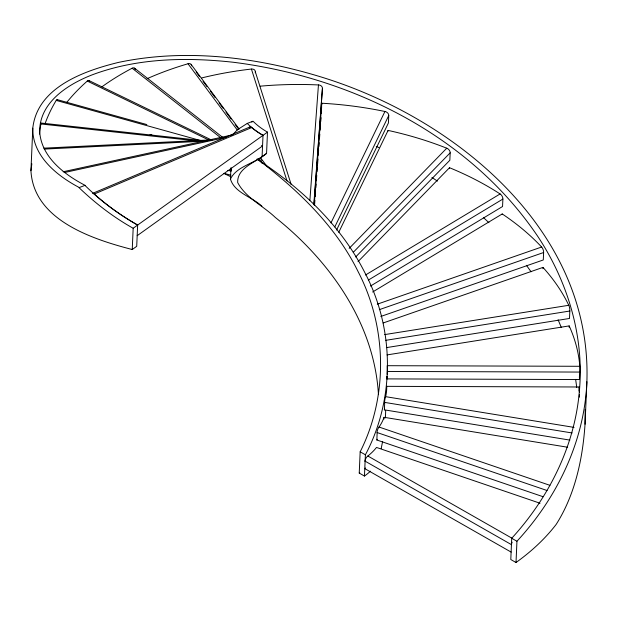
<?xml version="1.0" encoding="UTF-8"?>
<svg xmlns="http://www.w3.org/2000/svg" width="618" height="618" viewBox="0 0 618 618"><rect width="100%" height="100%" fill="white"/><g stroke="black" fill="none" stroke-linecap="round" stroke-linejoin="round"><path stroke-width="0.93" d="M137.644 225.052C118.324 214.152 100.425 200.672 84.658 185.114C63.77 174.199 41.012 156.678 39.652 131.14C39.722 102.009 68.359 84.009 92.569 74.701C137.227 58.03 186.172 57.103 233.063 62.233C351.673 77.041 469.919 135.636 537.845 236.509C567.803 281.746 584.396 336.733 579.367 391.14C574.755 446.165 548.691 497.838 511.719 538.27L510.792 559.529L516.015 562.511C531.04 551.758 544.821 539.135 556.123 524.481C574.995 494.933 582.728 458.904 585.03 424.257L586.884 381.731C592.214 228.567 452.492 116.084 317.652 75.929C253.527 56.748 184.473 48.482 118.432 62.418C84.218 70.8 37.219 87.269 32.793 128.165L30.939 170.692C33.557 220.047 92.321 239.174 132.244 249.525L136.717 246.319L137.644 225.052A275.427 174.824 2.5 0 1 94.214 194.052A4.133 1.908 65.7 0 0 92.654 193.395M32.793 128.165C32.221 155.597 56.323 175.303 78.424 187.084C94.878 202.905 113.156 217.088 133.171 228.258L132.244 249.525M385.686 410.622L385.416 417.915M585.03 424.257L585.184 409.402M387.301 371.348L387.192 365.694L579.823 366.289L579.908 368.39L579.537 379.545L386.968 378.896A82.627 52.445 2.5 0 0 386.744 376.455M579.862 372.067L387.293 371.449L387.169 374.245M261.908 206.211C252.337 197.042 234.438 192.785 230.46 179.05L230.954 167.71M227.409 170.475L231.232 170.892L231.348 168.235M255.28 72.762L255.327 71.827A4.133 3.136 -19.3 0 0 251.426 69.046A275.427 174.824 2.5 0 0 201.862 77.899M230.46 179.05C236.215 167.045 252.059 164.102 262.086 156.593L263.013 135.334A82.642 52.46 2.5 0 1 247.246 123.415L237.466 129.68L233.063 134.299M262.086 156.593L266.559 153.395L267.494 132.128A75.759 48.088 2.5 0 1 253.032 121.205L247.246 123.415M321.345 113.194L321.638 106.551M321.723 104.558L321.785 103.229A275.427 174.824 2.5 0 1 384.929 111.487L330.97 222.913M318.448 84.913A4.133 3.229 2.9 0 1 322.434 88.343L314.052 204.404M370.445 471.194A82.642 52.46 2.5 0 1 364.458 476.053L359.236 473.071L360.163 451.812C388.405 395.844 386.938 327.046 358.1 271.619C335.481 225.585 297.521 189.649 257.25 158.965M364.458 476.053L365.392 454.794C395.118 398.942 394.485 329.17 365.176 273.287C341.329 225.547 301.221 188.119 257.088 159.135M388.065 131.078L388.096 130.413A275.427 174.824 2.5 0 1 446.752 148.204L349.162 248.405M384.929 111.464A4.133 3.129 25 0 1 388.753 115.527L388.421 122.967L336.578 230.027M543.083 496.717L376.849 440.001L377.173 432.561L547.061 490.522M383.971 419.066L384.056 417.297L567.656 447.231M569.881 440.101L384.381 409.85L384.705 402.411L572.114 432.971M386.412 391.65L386.644 386.335L579.213 386.984A275.427 174.824 2.5 0 1 579.383 392.075M386.968 378.896L387.069 376.571M449.487 168.374L449.518 167.71A275.427 174.824 2.5 0 1 500.093 193.952L365.493 275.01M446.752 148.173A4.133 2.843 43.8 0 1 450.174 152.831L449.842 160.271L355.651 256.98M502.195 214.616L502.225 213.952L372.631 291.997M500.093 193.913A4.133 2.379 58.8 0 1 502.89 199.073L502.55 206.512L370.483 286.049M516.015 562.511L516.949 541.244C557.042 497.876 584.566 441.314 586.884 381.731M542.898 268.73L542.959 267.401L383.23 322.951M502.225 213.952A275.427 174.824 2.5 0 1 541.631 247.022A4.133 1.777 70.8 0 1 543.624 252.53L543.284 259.962L380.827 316.455M569.116 327.239L569.17 325.91L387.046 354.91M568.776 305.199A4.133 1.066 81 0 1 569.835 311.047L569.495 318.463L386.42 347.617M579.035 390.97L579.213 386.984M30.939 170.692L31.842 163.785M309.888 200.332L318.448 84.944A275.427 174.824 2.5 0 0 260.17 86.18M313.805 204.651L322.434 88.343M314.23 205.114L321.785 103.229M314.547 205.176L314.902 200.363M315.188 196.524L315.474 192.677M315.829 187.872L316.115 184.025M316.401 180.178L316.756 175.373M317.042 171.534L317.328 167.687M317.613 163.84L317.969 159.035M318.255 155.188L318.61 150.383M318.896 146.536L319.182 142.696M319.537 137.891L319.823 134.044M320.109 130.197L320.464 125.392M320.75 121.545L321.036 117.706M39.544 134.075A275.427 174.824 2.5 0 1 40.912 123.963L41.082 123.237M382.619 441.437L381.182 448.591M334.809 226.906L388.745 115.527M338.764 232.291L388.096 130.413M353.287 252.299L450.167 152.831M358.015 261.661L449.518 167.71M251.796 122.094L252.407 121.653M133.171 228.258L267.494 132.128M137.181 235.69L262.55 145.964A82.627 52.445 2.5 0 1 261.584 145.408M266.559 153.395C257.088 161.978 237.034 167.239 237.675 182.557C245.779 197.938 263.083 205.724 275.304 217.443C329.819 260.842 374.323 323.206 378.455 394.663M368.328 280.093L502.874 199.066M93.272 193.102L249.842 126.991M94.214 194.052L251.727 127.547A82.627 52.445 2.5 0 0 263.013 135.334M79.289 187.548L85.083 185.33M377.297 304.172L541.631 247.022M379.336 309.641L543.608 252.523M232.754 134.817L63.152 171.75M64.226 172.584L226.296 137.289M384.666 334.601L568.776 305.292A275.427 174.824 2.5 0 0 542.959 267.401M385.786 340.325L569.819 311.024M212.252 139.822L43.863 148.158M44.257 149.085L206.814 141.035M202.689 140.641L41.205 123.052M40.912 123.963L196.694 140.935M574.045 427.386L385.609 396.663A82.627 52.445 2.5 0 0 386.644 386.335M57.18 99.622L146.829 124.566M201.051 140.695L56.223 100.41A275.427 174.824 2.5 0 0 45.06 123.693M150.05 134.446L151.912 134.963M224.434 173.434L230.931 175.242M549.92 485.331L379.05 427.038A82.627 52.445 2.5 0 0 384.056 417.297M540.016 503.23L376.524 447.447A82.627 52.445 2.5 0 1 367.857 456.014A4.133 2.009 -60.3 0 0 364.991 461.267M376.3 146.396L378.88 147.617M88.845 80.495L211.248 139.884M208.807 140.031L87.285 81.066A275.427 174.824 2.5 0 0 66.752 102.403M223.778 173.372L230.723 176.74M367.857 456.014L511.735 538.085M360.163 451.812L365.392 454.794M511.719 538.27L516.949 541.244M365.114 461.167L511.441 544.643M511.117 552.09L364.782 468.614A82.627 52.445 2.5 0 0 365.609 468.011M431.912 177.436L437.42 181.12M222.936 137.559L134.608 68.204M220.966 137.945L132.144 68.219A275.427 174.824 2.5 0 0 101.839 86.883M483.554 217.652L488.915 222.704M191.117 64.396L239.205 129.069M260.425 157.605L267.308 166.86M196.169 72.059L199.606 76.678M203.036 81.306L207.053 86.698M210.491 91.317L215.072 97.482M219.081 102.874L223.09 108.266M225.956 112.121L231.117 119.058M235.126 124.45L238.563 129.069M260.332 158.347L262.055 160.657M147.076 78.702A275.427 174.824 2.5 0 1 188.011 63.762L237.304 130.05M258.509 158.563L261.947 163.191M526.443 265.315L531.071 271.765M558.116 319.8L561.368 327.586M255.327 71.827L291.178 184.558M251.426 69.077L286.999 180.935M575.636 379.375L576.756 387.463M249.378 127.717A4.133 1.908 67.1 0 1 251.727 127.493M359.769 472.685A75.759 48.088 2.5 0 1 359.236 473.071M231.232 170.892A82.627 52.445 2.5 0 1 231.41 170.089M57.312 99.745A4.133 1.089 -75.7 0 1 57.528 100.417M56.223 100.325A4.133 1.089 -75.7 0 1 56.956 99.606M87.285 81.012A4.133 1.8 -65.5 0 1 89.432 81.275M132.144 68.181A4.133 2.395 -53.4 0 1 135.141 69.533M188.019 63.731A4.133 2.851 -38.3 0 1 191.572 65.825M579.352 376.833A275.427 174.824 2.5 0 1 579.537 379.545M569.17 325.91A275.427 174.824 2.5 0 1 579.823 366.289M579.375 394.616A275.427 174.824 2.5 0 1 579.313 397.165M384.635 409.062A82.627 52.445 2.5 0 1 384.381 409.85M384.543 402.99A4.133 0.587 -80.7 0 1 385.624 396.478M377.405 439.29A82.627 52.445 2.5 0 1 376.849 440.001M377.026 432.762A4.133 1.336 -71.2 0 1 379.058 426.961M511.457 544.636A4.133 1.931 -60.3 0 1 512.175 542.195"/></g></svg>
